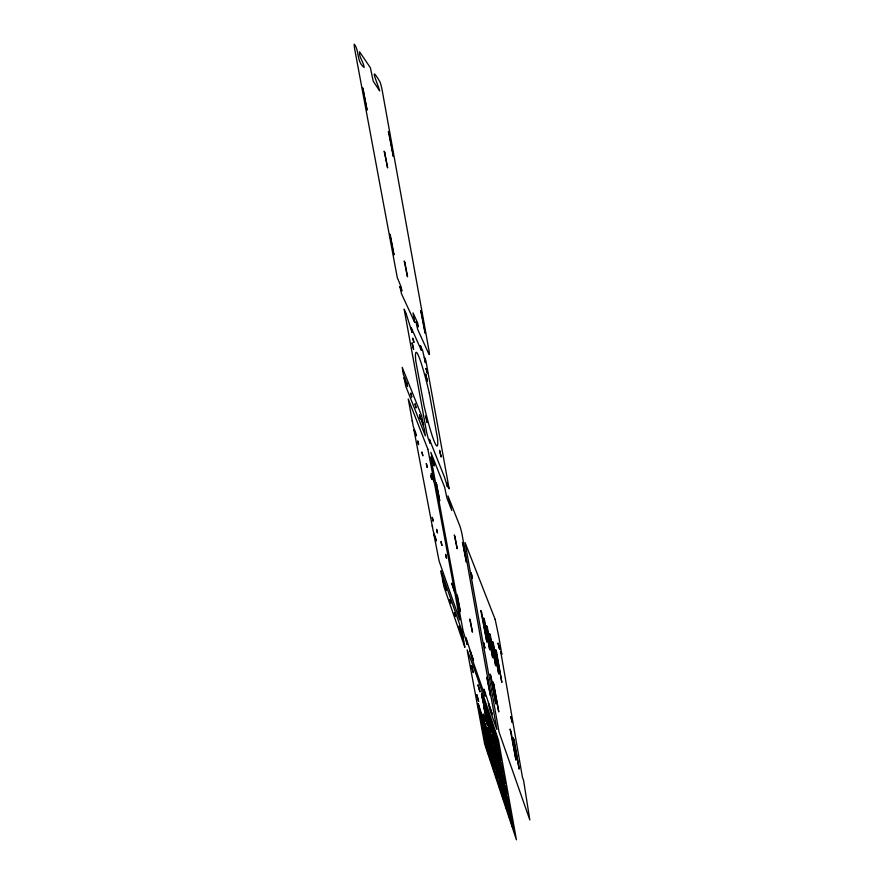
<?xml version="1.0" encoding="UTF-8"?>
<svg xmlns="http://www.w3.org/2000/svg" width="884" height="884" viewBox="0 0 884 884"><rect width="100%" height="100%" fill="white"/><g stroke="black" fill="none" stroke-linecap="round" stroke-linejoin="round"><path stroke-width="1.33" d="M425.745 416.143L427.193 422.563L425.79 416.154M501.714 787.976L499.825 778.97L501.604 787.799L499.018 780.152L500.576 789.412L498.709 780.528L501.305 788.13M504.09 784.804L502.443 775.257L505.305 783.191L503.372 773.931L504.72 781.589M508.09 806.926L506.731 799.578M487.637 741.146L486.333 733.886M502.841 786.44L501.25 776.926L503.769 785.301L503.957 784.727L502.134 775.655L502.698 777.334M509.306 805.7L507.449 796.495L509.029 806.053L506.51 797.556L506.819 799.479M402.662 370.694L403.016 371.578M412.209 420.773L412.574 421.712M503.659 785.125L501.007 777.367L502.322 784.804M487.327 741.488L484.951 734.494L486.509 743.632L484.056 736.88L485.813 745.113L484.543 738.041M502.477 786.661L500.112 778.561L502.587 786.837L502.234 784.893M508.908 805.865L506.156 797.876L507.504 805.302M507.648 807.136L505.25 798.904L507.77 807.324L507.416 805.39M432.232 525.858L432.608 526.908M441.293 573.396L441.668 574.49M492.101 728.571L492.653 730.184L491.228 722.361M492.012 728.736L489.902 722.604L490.277 724.626M497.361 749.301L497.924 750.958L496.267 740.969L498.797 749.256L495.946 741.521L497.648 751.367L494.885 743.72L496.521 753.511L493.791 746.162L495.438 755.489L493.007 747.709L495.703 755.002L494.333 747.444M497.272 749.455L495.162 743.179L495.482 745.179M502.664 770.218L503.25 771.92L501.305 762.483L502.952 772.262L500.134 764.395L501.758 774.174L498.941 766.34L500.587 775.832L498.101 767.577L500.874 775.423L499.504 767.887M502.576 770.351L500.377 763.909L500.742 765.909M487.183 715.653L489.261 721.676L488.885 719.653M487.117 715.841L486.62 714.283L488.521 723.499L486.819 713.642L489.537 720.99L487.603 711.753L488.985 719.521M492.344 736.007L494.465 742.184L494.101 740.173M492.277 736.173L491.769 734.582L493.67 743.809L491.979 734.007L494.742 741.543L492.775 732.284L494.178 740.03M496.244 751.378L496.808 753.013L495.405 745.345M497.548 756.516L499.703 762.859L499.338 760.848M496.156 751.51L494.079 745.311L494.41 747.289M497.471 756.671L496.952 755.046L498.852 764.273L497.184 754.527L499.979 762.052L498.023 753.002L499.427 760.715M501.471 772.019L502.046 773.699L500.653 766.052M502.808 777.246L505.007 783.743L504.642 781.743M501.405 772.185L499.239 765.809L499.604 767.787M506.753 792.849L507.328 794.561L505.427 785.268L507.018 794.926L504.167 787.125L505.781 796.362L503.261 787.964L506.09 796.009L504.731 788.506M506.665 792.959L504.455 786.428L504.819 788.395M508.808 810.462L511.018 817.07L509.416 807.578L511.339 816.783L508.466 808.529L510.057 817.91L509.482 816.197M494.09 755.312L494.631 756.903L492.731 747.864L494.355 757.356L491.703 749.952L493.581 758.77L491.957 749.345L494.001 755.411M508.72 810.551L508.145 808.838L509.736 818.186L507.217 809.755L509.394 816.275M499.184 775.445L499.736 777.08L497.836 768.03L499.438 777.445L497.349 771.224M499.084 775.522L496.996 769.301L498.609 778.671L496.731 769.743L497.272 771.345M504.311 795.733L504.874 797.412L502.963 788.351L504.565 797.744L502.443 791.368M491.062 746.328L491.592 747.897L489.703 738.913L491.338 748.394L488.73 741.146L490.609 749.897L488.974 740.516L490.985 746.472M504.223 795.821L502.09 789.456L503.692 798.76L501.803 789.821L502.355 791.478M496.09 766.229L496.631 767.842L494.775 758.87L496.355 768.24L493.692 760.781L495.559 769.544L493.946 760.218L496.001 766.329M506.278 806.573L506.841 808.263L504.952 799.246L506.532 808.551L504.057 800.241L506.189 806.65M496.996 778.627L497.526 780.229L496.2 773.014M496.918 778.738L494.929 772.693L497.261 780.616L495.67 771.423L498.322 778.738L495.924 770.992L496.278 772.892M489.128 750.295L489.648 751.831L488.311 744.615M489.051 750.383L487.106 744.56L487.449 746.428M494.012 769.677L494.532 771.246L493.217 764.063M493.935 769.776L491.99 763.831L494.278 771.644L492.697 762.494L495.294 769.666L492.974 762.063L493.283 763.931M486.244 741.654L486.752 743.157L485.427 735.985M486.167 741.764L484.288 736.052L484.598 737.897M491.084 760.859L491.592 762.406L490.277 755.256M490.996 760.936L489.051 755.08L491.338 762.793L489.769 753.721L492.311 760.748L490.034 753.256L490.344 755.113M500.598 758.748L499.184 750.914L501.173 760.439L498.355 752.505L498.377 753.157L500.874 760.925L500.51 758.892M495.272 737.786C490.2 712.891 498.421 748.77 495.062 737.477C488.863 718.327 497.736 748.604 495.184 737.941M491.294 722.14L490.918 720.084L493.449 728.228L490.675 720.758L492.388 730.759L489.648 723.333L491.603 732.516L490.2 724.803M485.084 704.194C482.2 692.702 491.692 724.438 484.907 703.973C482.443 697.52 490.001 727.178 485.029 704.426M489.261 726.968L488.896 724.979L491.316 732.692L488.686 725.587L490.311 735.267L487.935 727.643L490.576 734.737L489.183 727.145M484.156 706.857C481.316 695.553 490.642 726.77 483.979 706.603C482.123 701.233 488.521 728.637 484.089 707.056M512.742 825.987C507.88 802.252 516.002 837.479 512.521 825.59C505.957 804.749 515.383 837.336 512.643 826.065M492.068 744.284L490.697 736.77L493.371 743.963L490.952 736.217L492.609 745.875L489.968 738.748L492.355 746.394L492.001 744.439M491.316 753.223C488.598 742.273 497.78 773.577 491.128 752.925C489.172 747.179 495.604 774.285 491.25 753.367M485.172 728.88L483.824 721.554L486.366 728.416L484.089 721.001L485.692 730.394L483.194 723.256L483.504 725.145M486.399 733.731L486.045 731.819L488.355 739.267L485.824 732.372L487.427 741.632L485.139 733.952L485.482 735.831M481.526 714.405L481.172 712.482L483.438 719.786L480.984 713.068L482.299 720.349M485.095 729.002L485.449 730.902L482.94 723.819L484.554 733.057L482.078 726.151L483.913 734.648L482.587 727.521M481.448 714.537C487.261 737.322 477.603 705.266 480.675 716.725M488.377 744.472L488.034 742.582L490.366 750.262L487.835 743.101L489.393 752.262L486.874 745.157L488.454 754.107L486.189 746.604L488.697 753.676L487.382 746.571M478.686 706.04C475.946 695.1 484.808 725.068 478.509 705.752C476.774 700.636 482.863 726.759 478.62 706.183M482.222 720.493L482.576 722.383L480.111 715.432L481.946 724.095L480.609 716.902M483.449 725.311C489.382 748.56 479.393 715.289 482.642 727.355M443.182 579.771L443.392 580.865M461.05 631.231L461.271 632.369M439.591 450.464L441.171 457.028L439.591 450.409M476.708 694.625L478.631 701.41L476.708 694.625M478.001 685.012L480.001 691.973L478.034 684.989M412.143 343.003L413.624 349.456L412.154 342.937M425.69 374.252L427.303 381.015L425.69 374.252M483.393 714.272L485.427 721.256L483.426 714.261M414.651 322.24L401.491 293.775L399.855 286.438L401.888 290.891L401.181 287.068L397.259 277.51L354.915 50.344A7.602 0.619 78.5 0 1 354.44 44.31C359.523 51.305 356.451 61.571 364.142 67.471C363.788 62.112 358.716 57.04 359.49 51.736L370.407 67.748L373.181 81.118L379.656 90.897C378.65 86.245 367.954 61.946 379.766 81.494A8.553 0.796 78.6 0 1 382.385 91.417L428.884 349.953A7.591 0.685 77.6 0 1 428.862 354.075L417.602 329.202L416.021 321.798L418.331 326.87L417.602 322.837L413.016 312.859L414.651 322.24M481.482 694.183L483.426 703.399L481.526 694.183M481.692 693.443L484.089 701.332L481.692 693.443M467.172 644.403L463.05 630.756L430.784 456.884L434.364 465.879L430.828 452.31L444.685 487.393L446.928 498.057L451.768 510.466L447.956 495.891L459.813 525.87A7.072 0.608 76.9 0 1 462.221 535.273L496.885 729.455L489.758 709.509L488.41 703.244L492.366 714.537L484.001 689.166L485.139 696.15L471.404 656.956L469.979 650.536L473.493 660.569L465.99 637.74L467.172 644.403M485.625 716.758L487.548 725.852L485.857 716.139L488.112 723.001L488.266 724.073L485.67 716.758M486.741 730.162L488.62 739.079L486.985 729.631L489.195 736.46L489.349 737.499L486.775 730.173M487.791 711.056L490.277 719.189L487.835 711.056M487.67 727.886L489.581 736.924L487.714 727.897M406.717 382.882L407.579 386.584L406.762 382.894M494.101 729.278L496.664 737.676L494.101 729.278M494.996 758.373C502.289 784.064 490.487 739.035 498.576 764.759C491.161 738.759 503.095 784.185 494.996 758.373M510.797 716.648L512.3 722.493L510.797 716.648M410.839 393.236L411.712 396.993L410.839 393.236M497.073 739.256L499.073 748.836L497.117 739.267M498.09 643.265L499.604 649.254L498.09 643.265M497.891 781.677L500.289 789.732L497.924 781.699M415.104 403.933L415.988 407.756L415.104 403.933M500.941 790.871L503.383 799.048L500.985 790.893M419.502 414.994L420.397 418.883L419.546 415.016M417.778 441.105L418.618 444.729L417.823 441.127M421.988 452.177L422.839 455.857L422.033 452.199M426.342 463.603L427.204 467.349L426.342 463.603M471.117 572.976L472.454 578.512L471.194 573.009M430.828 475.415L431.712 479.216L430.884 475.448M432.287 517.46L433.105 520.996L432.287 517.46M483.581 642.602L484.896 648.027L483.581 642.602M436.608 529.417L437.436 532.997L436.652 529.461M441.061 541.737L441.901 545.384L441.061 541.737M445.658 554.456L446.508 558.169L445.658 554.456M445.481 586.954L446.276 590.401L445.481 586.954M449.89 599.639L450.696 603.131L449.89 599.639M454.431 612.711L455.249 616.27L454.431 612.711M459.105 626.204L459.945 629.806L459.161 626.292M471.382 665.729L473.283 672.503L471.382 665.729M363.07 88.621L362.517 87.726L367.07 110.124L363.07 88.621M389.071 132.71L388.385 131.583L393.358 156.479L389.071 132.71M384.761 152.302L384.12 151.186L387.612 167.883L384.761 152.302M404.872 262.36L404.198 260.99L407.513 276.825L404.872 262.36M390.352 235.31L389.756 234.094L393.977 254.813L390.352 235.31M421.403 312.229L420.662 310.66L425.193 333.268L421.403 312.229M406.087 313.511L404.143 309.146L426.652 432.353L428.143 438.221L430.177 443.348L429.436 439.348L444.409 476.94L447.481 486.907L446.718 482.73L449.16 488.863L425.867 360.595L424.453 357.423L425.414 362.683L422.674 350.683L420.452 345.71L421.292 350.285L411.148 327.467L412.088 332.517L406.087 313.511M413.48 340.064L412.618 338.108L413.944 342.572L413.48 340.064M426.839 370.54L425.889 368.363L427.315 373.147L426.839 370.54M421.591 415.701L402.209 367.324L403.369 374.407L405.69 380.242L406.297 383.435L403.977 377.578L405.833 386.385L425.37 435.9L424.221 428.563L420.928 418.497L423.591 425.193L421.591 415.701M495.162 619.419L465.061 542.544L499.051 732.129L529.825 819.954L523.593 780.473L522.433 777.235L500.675 651.375L501.825 654.359L498.631 635.883L495.162 619.419M427.856 449.227L408.231 398.971L413.325 426.652L415.701 432.851L416.287 435.934L413.911 429.701L433.271 531.295L435.724 538.19L436.265 541.041L433.812 534.124L439.116 561.064L459.757 619.971L455.116 594.026L451.768 583.208L454.564 591.053L434.541 483.824L431.215 473.493L433.933 480.587L427.856 449.227M463.238 544.522L462.454 542.489L466.443 562.29L463.238 544.522M436.674 484.388L436.022 482.708L439.713 500.731L436.674 484.388M455.028 536.897L454.299 534.986L457.194 548.754L455.028 536.897M481.658 612.7L480.797 610.446L486.874 642.06L481.658 612.7M484.531 620.314L483.67 618.015L489.758 649.828L484.531 620.314M487.471 628.06L486.587 625.717L492.708 657.74L487.471 628.06M490.454 635.939L489.548 633.563L495.703 665.796L490.454 635.939M493.493 643.972L492.576 641.541L498.753 673.995L493.493 643.972M496.587 652.138L495.659 649.674L501.858 682.349L496.587 652.138M491.018 676.459L490.178 674.138L495.924 703.94L491.018 676.459M493.858 684.304L493.007 681.94L498.775 711.929L493.858 684.304M511.051 731.676L510.101 729.057L516.002 760.13L511.051 731.676M514.245 740.483L513.273 737.82L519.206 769.091L514.245 740.483M470.41 621.043L469.669 618.999L472.443 632.159L470.41 621.043M487.581 679.686L486.775 677.431L490.465 695.675L487.581 679.686M457.514 596.468L456.851 594.601L460.31 611.474L457.514 596.468M461.669 630.204L440.972 570.821L441.901 576.589L444.387 583.749L444.917 586.501L442.42 579.318L444.099 587.219L464.873 647.375L463.978 641.519L460.619 630.502L463.448 638.646L461.669 630.204M475.857 673.409L467.139 649.884L484.653 743.985L516.422 839.8L498.499 740.306L475.857 673.409M429.304 393.181L429.116 392.386A47.957 3.956 77.4 0 0 415.812 361.18L424.066 405.778A47.957 3.956 77.4 0 0 437.547 438.563L429.304 393.181"/></g></svg>
